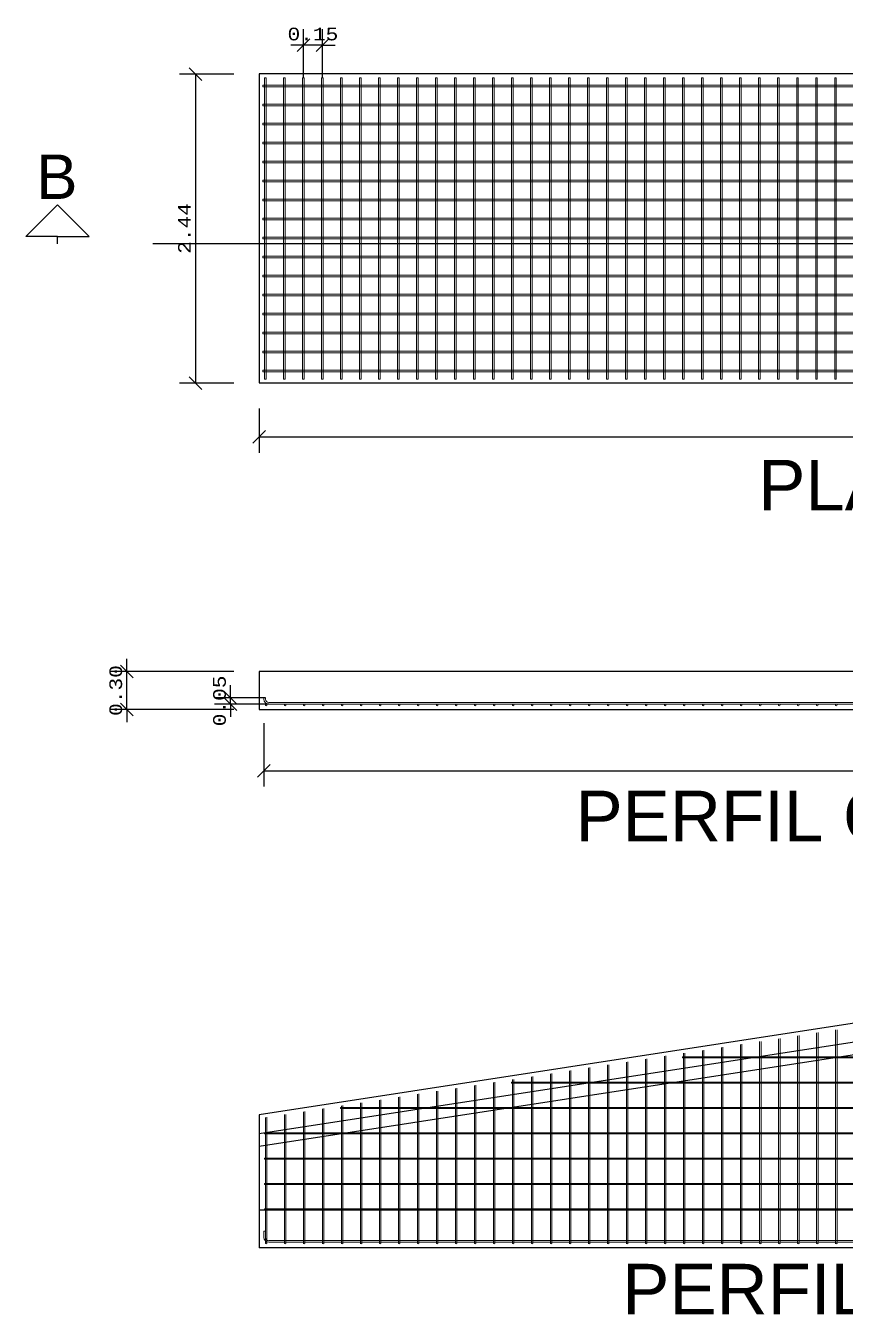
# Model space of a CAD drawing. Header units: millimetres. Extents: x 1263 to 2085, y 1308 to 1444.
# Drawn here: x 2024.57 to 2031.04, y 1368.72 to 1378.9 of the extents above; entities that cross this region are included whole.
import ezdxf

# ---------------------------------------------------------------- set-up
doc = ezdxf.new("R2010")
doc.units = ezdxf.units.MM
doc.linetypes.add('DASHDOT', pattern=[25.4, 12.7, -6.35, 0, -6.35])
for name, color, linetype, lineweight in [('Acero de refuerzo', 150, 'Continuous', 0), ('Acero de refuerzo estribos', 92, 'Continuous', 0), ('Cotas', 144, 'Continuous', 0)]:
    doc.layers.add(name, color=color, linetype=linetype, lineweight=lineweight)
doc.layers.add('ejes', color=140, linetype='DASHDOT')
doc.styles.add('corrier new', font='cour.ttf', dxfattribs={"height": 0.1})
doc.styles.get("Standard").update_dxf_attribs({"font": 'arial.ttf'})
doc.dimstyles.new('Ing_metros_anotativa', dxfattribs={"dimscale": 0, "dimtxt": 0.1, "dimasz": 0.1, "dimexe": 0.125, "dimexo": 0.2, "dimgap": 0.03, "dimtad": 1, "dimzin": 1, "dimdsep": 46, "dimtxsty": 'corrier new', "dimblk": 'OBLIQUE', "dimcen": 0, "dimadec": 0, "dimazin": 0, "dimtfac": 1, "dimtix": 1, "dimtmove": 0, "dimatfit": 3, "dimfxl": 1, "dimarcsym": 0})

# ---------------------------------------------------------------- blocks, each defined once
blk = doc.blocks.new('_Oblique')
at = {"color": 0, "linetype": 'ByBlock', "lineweight": -2}
blk.add_line((-0.5, -0.5), (0.5, 0.5), dxfattribs=at)
blk = doc.blocks.new('*D269')
at = {"layer": 'Cotas', "color": 0, "lineweight": -2, "transparency": 16777216}
for p, q in [((2026.415, 1375.879), (2026.415, 1375.528)), ((2036.415, 1375.879), (2036.415, 1375.528)), ((2026.415, 1375.653), (2036.415, 1375.653))]:
    blk.add_line(p, q, dxfattribs=at)
at = {"layer": 'Defpoints', "color": 0, "transparency": 16777216}
for p in [(2026.415, 1376.079), (2036.415, 1376.079), (2036.415, 1375.653)]:
    blk.add_point(p, dxfattribs=at)
at = {"layer": 'Cotas', "color": 0, "lineweight": -2, "transparency": 16777216, "xscale": 0.1, "yscale": 0.1, "zscale": 0.1, "rotation": 180}
blk.add_blockref('_Oblique', (2026.415, 1375.653), dxfattribs=at)
at = {"layer": 'Cotas', "color": 0, "lineweight": -2, "transparency": 16777216, "xscale": 0.1, "yscale": 0.1, "zscale": 0.1}
blk.add_blockref('_Oblique', (2036.415, 1375.653), dxfattribs=at)
at = {"layer": 'Cotas', "color": 0, "transparency": 16777216, "insert": (2031.415, 1375.74), "char_height": 0.1, "attachment_point": 5, "style": 'corrier new'}
blk.add_mtext('10.00', dxfattribs=at)
blk = doc.blocks.new('acero #4 mas largo')
at = {"layer": 'Acero de refuerzo'}
for p, q in [((31.29, -0.042), (31.29, 0.677)), ((31.29, 0.677), (31.303, 0.677)), ((31.303, 0.677), (31.303, -0.042)), ((21.378, -0.042), (21.378, 0.008)), ((21.378, 0.008), (21.391, 0.008)), ((21.391, -0.042), (21.391, 0.008))]:
    blk.add_line(p, q, dxfattribs=at)
at = {"layer": 'Acero de refuerzo', "transparency": 33554687}
for p, q in [((31.265, -0.067), (21.417, -0.067)), ((31.265, -0.08), (21.417, -0.08))]:
    blk.add_line(p, q, dxfattribs=at)
for centre, radius, start, end in [((21.417, -0.042), 0.0381, 180, 270), ((21.417, -0.042), 0.0254, 180, 270), ((31.265, -0.042), 0.0381, 270, 0), ((31.265, -0.042), 0.0254, 270, 360)]:
    blk.add_arc(centre, radius, start, end, dxfattribs=at)
blk = doc.blocks.new('*D267')
at = {"layer": 'Cotas', "color": 0, "lineweight": -2, "transparency": 16777216}
for p, q in [((2025.37, 1373.801), (2025.37, 1373.901)), ((2026.215, 1373.801), (2025.245, 1373.801)), ((2025.37, 1373.501), (2025.37, 1373.801)), ((2026.215, 1373.501), (2025.245, 1373.501)), ((2025.37, 1373.501), (2025.37, 1373.401))]:
    blk.add_line(p, q, dxfattribs=at)
at = {"layer": 'Defpoints', "color": 0, "transparency": 16777216}
for p in [(2025.37, 1373.801), (2026.415, 1373.801), (2026.415, 1373.501)]:
    blk.add_point(p, dxfattribs=at)
at = {"layer": 'Cotas', "color": 0, "lineweight": -2, "transparency": 16777216, "xscale": 0.1, "yscale": 0.1, "zscale": 0.1}
for p, rotation in [((2025.37, 1373.801), 270), ((2025.37, 1373.501), 90)]:
    blk.add_blockref('_Oblique', p, dxfattribs=dict(at, rotation=rotation))
at = {"layer": 'Cotas', "color": 0, "transparency": 16777216, "insert": (2025.284, 1373.651), "char_height": 0.1, "attachment_point": 5, "rotation": 90, "style": 'corrier new'}
blk.add_mtext('0.30', dxfattribs=at)
blk = doc.blocks.new('*D286')
at = {"layer": 'Cotas', "color": 0, "lineweight": -2, "transparency": 16777216}
for p, q in [((2036.377, 1373.432), (2036.377, 1372.893)), ((2026.453, 1373.394), (2026.453, 1372.893)), ((2026.453, 1373.018), (2036.377, 1373.018))]:
    blk.add_line(p, q, dxfattribs=at)
at = {"layer": 'Defpoints', "color": 0, "transparency": 16777216}
for p in [(2036.377, 1373.632), (2026.453, 1373.594), (2036.377, 1373.018)]:
    blk.add_point(p, dxfattribs=at)
at = {"layer": 'Cotas', "color": 0, "lineweight": -2, "transparency": 16777216, "xscale": 0.1, "yscale": 0.1, "zscale": 0.1, "rotation": 180}
blk.add_blockref('_Oblique', (2026.453, 1373.018), dxfattribs=at)
at = {"layer": 'Cotas', "color": 0, "lineweight": -2, "transparency": 16777216, "xscale": 0.1, "yscale": 0.1, "zscale": 0.1}
blk.add_blockref('_Oblique', (2036.377, 1373.018), dxfattribs=at)
at = {"layer": 'Cotas', "color": 0, "transparency": 16777216, "insert": (2031.415, 1373.104), "char_height": 0.1, "attachment_point": 5, "style": 'corrier new'}
blk.add_mtext('9.92', dxfattribs=at)
blk = doc.blocks.new('*D288')
at = {"layer": 'Cotas', "color": 0, "lineweight": -2, "transparency": 16777216}
for p, q in [((2026.215, 1378.519), (2025.787, 1378.519)), ((2025.912, 1378.519), (2025.912, 1376.079)), ((2026.215, 1376.079), (2025.787, 1376.079))]:
    blk.add_line(p, q, dxfattribs=at)
at = {"layer": 'Defpoints', "color": 0, "transparency": 16777216}
for p in [(2026.415, 1378.519), (2025.912, 1376.079), (2026.415, 1376.079)]:
    blk.add_point(p, dxfattribs=at)
at = {"layer": 'Cotas', "color": 0, "lineweight": -2, "transparency": 16777216, "xscale": 0.1, "yscale": 0.1, "zscale": 0.1}
for p, rotation in [((2025.912, 1378.519), 90), ((2025.912, 1376.079), 270)]:
    blk.add_blockref('_Oblique', p, dxfattribs=dict(at, rotation=rotation))
at = {"layer": 'Cotas', "color": 0, "transparency": 16777216, "insert": (2025.826, 1377.299), "char_height": 0.1, "attachment_point": 5, "rotation": 90, "style": 'corrier new'}
blk.add_mtext('2.44', dxfattribs=at)
blk = doc.blocks.new('*D293')
at = {"layer": 'Cotas', "color": 0, "lineweight": -2, "transparency": 16777216}
for p, q in [((2026.765, 1378.489), (2026.765, 1378.873)), ((2026.915, 1378.489), (2026.915, 1378.873)), ((2026.765, 1378.748), (2026.665, 1378.748)), ((2026.915, 1378.748), (2026.765, 1378.748)), ((2026.915, 1378.748), (2027.015, 1378.748))]:
    blk.add_line(p, q, dxfattribs=at)
at = {"layer": 'Defpoints', "color": 0, "transparency": 16777216}
for p in [(2026.765, 1378.748), (2026.765, 1378.489), (2026.915, 1378.489)]:
    blk.add_point(p, dxfattribs=at)
at = {"layer": 'Cotas', "color": 0, "lineweight": -2, "transparency": 16777216, "xscale": 0.1, "yscale": 0.1, "zscale": 0.1}
blk.add_blockref('_Oblique', (2026.765, 1378.748), dxfattribs=at)
at = {"layer": 'Cotas', "color": 0, "lineweight": -2, "transparency": 16777216, "xscale": 0.1, "yscale": 0.1, "zscale": 0.1, "rotation": 180}
blk.add_blockref('_Oblique', (2026.915, 1378.748), dxfattribs=at)
at = {"layer": 'Cotas', "color": 0, "transparency": 16777216, "insert": (2026.84, 1378.834), "char_height": 0.1, "attachment_point": 5, "style": 'corrier new'}
blk.add_mtext('0.15', dxfattribs=at)
blk = doc.blocks.new('*D294')
at = {"layer": 'Cotas', "color": 0, "lineweight": -2, "transparency": 16777216}
for p, q in [((2026.189, 1373.594), (2026.189, 1373.694)), ((2026.466, 1373.594), (2026.064, 1373.594)), ((2026.491, 1373.544), (2026.064, 1373.544)), ((2026.189, 1373.544), (2026.189, 1373.594)), ((2026.189, 1373.544), (2026.189, 1373.444))]:
    blk.add_line(p, q, dxfattribs=at)
at = {"layer": 'Defpoints', "color": 0, "transparency": 16777216}
for p in [(2026.189, 1373.594), (2026.466, 1373.594), (2026.491, 1373.544)]:
    blk.add_point(p, dxfattribs=at)
at = {"layer": 'Cotas', "color": 0, "lineweight": -2, "transparency": 16777216, "xscale": 0.1, "yscale": 0.1, "zscale": 0.1}
for p, rotation in [((2026.189, 1373.594), 270), ((2026.189, 1373.544), 90)]:
    blk.add_blockref('_Oblique', p, dxfattribs=dict(at, rotation=rotation))
at = {"layer": 'Cotas', "color": 0, "transparency": 16777216, "insert": (2026.103, 1373.569), "char_height": 0.1, "attachment_point": 5, "rotation": 90, "style": 'corrier new'}
blk.add_mtext('0.05', dxfattribs=at)

msp = doc.modelspace()

# ---------------------------------------------------------------- linework, layer by layer
for p, q in [((2036.41491, 1373.8014), (2026.41491, 1373.8014)), ((2026.41491, 1373.8014), (2026.41491, 1373.5014)), ((2026.41491, 1373.5014), (2036.41491, 1373.5014))]:
    msp.add_line(p, q)
at = {"transparency": 33554687}
for p, q in [((2036.17641, 1371.80187), (2026.41491, 1370.30187)), ((2036.17641, 1371.65187), (2026.41491, 1370.15187)), ((2036.17641, 1371.55187), (2026.41491, 1370.05187)), ((2026.41491, 1370.30187), (2026.41491, 1369.25187)), ((2026.41491, 1369.55187), (2036.41491, 1369.55187)), ((2036.41491, 1369.25187), (2026.41491, 1369.25187))]:
    msp.add_line(p, q, dxfattribs=at)
at = {"color": 251, "true_color": 0x636466, "transparency": 33554687}
for p, q in [((2026.41491, 1369.45187), (2026.41491, 1369.40187)), ((2036.41491, 1369.25187), (2026.41491, 1369.25187))]:
    msp.add_line(p, q, dxfattribs=at)
msp.add_lwpolyline([(2026.41491, 1376.07932), (2036.41491, 1376.07932), (2036.41491, 1378.51932), (2026.41491, 1378.51932)], close=True)
at = {"layer": 'Acero de refuerzo', "transparency": 33554687}
for p, q in [((2026.45281, 1373.5822), (2026.45281, 1373.5941)), ((2026.45281, 1373.5941), (2026.46551, 1373.5941)), ((2026.46551, 1373.5822), (2026.46551, 1373.5941)), ((2036.33891, 1373.5568), (2026.49091, 1373.5568)), ((2036.33891, 1373.5441), (2026.49091, 1373.5441)), ((2026.46431, 1369.55187), (2026.46431, 1369.28822)), ((2026.47701, 1369.28822), (2026.47701, 1369.55187)), ((2026.61431, 1369.55187), (2026.61431, 1369.29248)), ((2026.62701, 1369.29248), (2026.62701, 1369.55187)), ((2026.76432, 1369.55187), (2026.76432, 1369.28187)), ((2026.77701, 1369.29248), (2026.77701, 1369.55187)), ((2026.91431, 1369.55187), (2026.91431, 1369.28187)), ((2026.92701, 1369.28187), (2026.92701, 1369.55187)), ((2027.06431, 1369.55187), (2027.06431, 1369.28187)), ((2027.07701, 1369.28187), (2027.07701, 1369.55187)), ((2027.21431, 1369.55187), (2027.21431, 1369.28187)), ((2027.22701, 1369.28187), (2027.22701, 1369.55187)), ((2027.36431, 1369.55187), (2027.36431, 1369.28457)), ((2027.37701, 1369.28457), (2027.37701, 1369.55187)), ((2027.51431, 1369.55187), (2027.51431, 1369.28457)), ((2027.52701, 1369.28457), (2027.52701, 1369.55187)), ((2027.66431, 1369.55187), (2027.66431, 1369.28457)), ((2027.67701, 1369.28457), (2027.67701, 1369.55187)), ((2027.81431, 1369.55187), (2027.81431, 1369.28457)), ((2027.82701, 1369.28457), (2027.82701, 1369.55187)), ((2027.96431, 1369.55187), (2027.96431, 1369.28457)), ((2027.97701, 1369.28457), (2027.97701, 1369.55187)), ((2028.11431, 1369.55187), (2028.11431, 1369.29248)), ((2028.12701, 1369.29248), (2028.12701, 1369.55187)), ((2028.26431, 1369.55187), (2028.26431, 1369.29248)), ((2028.27701, 1369.29248), (2028.27701, 1369.55187)), ((2028.41431, 1369.55187), (2028.41431, 1369.29248)), ((2028.42701, 1369.29248), (2028.42701, 1369.55187)), ((2028.56431, 1369.55187), (2028.56431, 1369.29248)), ((2028.57701, 1369.29248), (2028.57701, 1369.55187)), ((2028.71431, 1369.55187), (2028.71431, 1369.29248)), ((2028.72701, 1369.29248), (2028.72701, 1369.55187)), ((2028.86432, 1369.55187), (2028.86432, 1369.28187)), ((2028.87701, 1369.29248), (2028.87701, 1369.55187)), ((2029.01431, 1369.55187), (2029.01431, 1369.28187)), ((2029.02701, 1369.28187), (2029.02701, 1369.55187)), ((2029.16431, 1369.55187), (2029.16431, 1369.28187)), ((2029.17701, 1369.28187), (2029.17701, 1369.55187)), ((2029.31431, 1369.55187), (2029.31431, 1369.28187)), ((2029.32701, 1369.28187), (2029.32701, 1369.55187)), ((2029.46431, 1369.55187), (2029.46431, 1369.28457)), ((2029.47701, 1369.28457), (2029.47701, 1369.55187)), ((2029.61431, 1369.55187), (2029.61431, 1369.28457)), ((2029.62701, 1369.28457), (2029.62701, 1369.55187)), ((2029.76431, 1369.55187), (2029.76431, 1369.28457)), ((2029.77701, 1369.28457), (2029.77701, 1369.55187)), ((2029.91431, 1369.55187), (2029.91431, 1369.28457)), ((2029.92701, 1369.28457), (2029.92701, 1369.55187)), ((2030.06431, 1369.55187), (2030.06431, 1369.28457)), ((2030.07701, 1369.28457), (2030.07701, 1369.55187)), ((2030.21431, 1369.55187), (2030.21431, 1369.29248)), ((2030.22701, 1369.29248), (2030.22701, 1369.55187)), ((2030.36431, 1369.55187), (2030.36431, 1369.29248)), ((2030.37701, 1369.29248), (2030.37701, 1369.55187)), ((2030.51431, 1369.55187), (2030.51431, 1369.29248)), ((2030.52701, 1369.29248), (2030.52701, 1369.55187)), ((2030.66431, 1369.55187), (2030.66431, 1369.29248)), ((2030.67701, 1369.29248), (2030.67701, 1369.55187)), ((2030.81431, 1369.55187), (2030.81431, 1369.29248)), ((2030.82701, 1369.29248), (2030.82701, 1369.55187)), ((2030.96432, 1369.55187), (2030.96432, 1369.28187)), ((2030.97701, 1369.29248), (2030.97701, 1369.55187))]:
    msp.add_line(p, q, dxfattribs=at)
at = {"layer": 'Acero de refuerzo', "transparency": 33554495}
for p, q in [((2030.36431, 1370.87875), (2030.36431, 1369.95977)), ((2030.37701, 1369.95977), (2030.37701, 1370.88071)), ((2030.51431, 1370.9018), (2030.51431, 1369.95977)), ((2030.52701, 1369.95977), (2030.52701, 1370.90376)), ((2030.66431, 1370.92485), (2030.66431, 1369.95977)), ((2030.67701, 1369.95977), (2030.67701, 1370.92681)), ((2030.81431, 1370.9479), (2030.81431, 1369.95977)), ((2030.82701, 1369.95977), (2030.82701, 1370.94985)), ((2030.96431, 1370.97095), (2030.96432, 1369.95977)), ((2030.97701, 1369.95977), (2030.97701, 1370.9729)), ((2029.76431, 1370.78656), (2029.76431, 1369.95977)), ((2029.77701, 1369.95977), (2029.77701, 1370.78851)), ((2029.91431, 1370.8096), (2029.91431, 1369.95977)), ((2029.92701, 1369.95977), (2029.92701, 1370.81156)), ((2030.06431, 1370.83265), (2030.06431, 1369.95977)), ((2030.07701, 1369.95977), (2030.07701, 1370.83461)), ((2030.21431, 1370.8557), (2030.21431, 1369.95977)), ((2030.22701, 1369.95977), (2030.22701, 1370.85766)), ((2029.02701, 1369.95977), (2029.02701, 1370.67326)), ((2029.16431, 1370.69436), (2029.16431, 1369.95977)), ((2029.17701, 1369.95977), (2029.17701, 1370.69631)), ((2029.31431, 1370.71741), (2029.31431, 1369.95977)), ((2029.32701, 1369.95977), (2029.32701, 1370.71936)), ((2029.46431, 1370.74046), (2029.46431, 1369.95977)), ((2029.47701, 1369.95977), (2029.47701, 1370.74241)), ((2029.61431, 1370.76351), (2029.61431, 1369.95977)), ((2029.62701, 1369.95977), (2029.62701, 1370.76546)), ((2028.41431, 1370.57911), (2028.41431, 1369.95977)), ((2028.42701, 1369.95977), (2028.42701, 1370.58106)), ((2028.56431, 1370.60216), (2028.56431, 1369.95977)), ((2028.57701, 1369.95977), (2028.57701, 1370.60411)), ((2028.71431, 1370.62521), (2028.71431, 1369.95977)), ((2028.72701, 1369.95977), (2028.72701, 1370.62716)), ((2028.86432, 1370.64826), (2028.86432, 1369.95977)), ((2028.87701, 1369.95977), (2028.87701, 1370.65021)), ((2029.01431, 1370.67131), (2029.01431, 1369.95977)), ((2027.81431, 1370.48691), (2027.81431, 1369.95977)), ((2027.82701, 1369.95977), (2027.82701, 1370.48886)), ((2027.96431, 1370.50996), (2027.96431, 1369.95977)), ((2027.97701, 1369.95977), (2027.97701, 1370.51191)), ((2028.11431, 1370.53301), (2028.11431, 1369.95977)), ((2028.12701, 1369.95977), (2028.12701, 1370.53496)), ((2028.26431, 1370.55606), (2028.26431, 1369.95977)), ((2028.27701, 1369.95977), (2028.27701, 1370.55801)), ((2027.06431, 1370.37166), (2027.06431, 1369.95977)), ((2027.07701, 1369.95977), (2027.07701, 1370.37361)), ((2027.21431, 1370.39471), (2027.21431, 1369.95977)), ((2027.22701, 1369.95977), (2027.22701, 1370.39666)), ((2027.36431, 1370.41776), (2027.36431, 1369.95977)), ((2027.37701, 1369.95977), (2027.37701, 1370.41971)), ((2027.51431, 1370.44081), (2027.51431, 1369.95977)), ((2027.52701, 1369.95977), (2027.52701, 1370.44276)), ((2027.66431, 1370.46386), (2027.66431, 1369.95977)), ((2027.67701, 1369.95977), (2027.67701, 1370.46581)), ((2026.46431, 1370.27946), (2026.46431, 1369.95977)), ((2026.47701, 1369.95977), (2026.47701, 1370.28141)), ((2026.61431, 1370.30251), (2026.61431, 1369.95977)), ((2026.62701, 1369.95977), (2026.62701, 1370.30446)), ((2026.76431, 1370.32556), (2026.76431, 1369.95977)), ((2026.77701, 1369.95977), (2026.77701, 1370.32751)), ((2026.91431, 1370.34861), (2026.91431, 1369.95977)), ((2026.92701, 1369.95977), (2026.92701, 1370.35056)), ((2026.46431, 1369.95977), (2026.46431, 1369.55977)), ((2026.47701, 1369.55977), (2026.47701, 1369.95977)), ((2026.61431, 1369.95977), (2026.61431, 1369.55977)), ((2026.62701, 1369.55977), (2026.62701, 1369.95977)), ((2026.76432, 1369.95977), (2026.76432, 1369.55977)), ((2026.77701, 1369.55977), (2026.77701, 1369.95977)), ((2026.91431, 1369.95977), (2026.91431, 1369.55977)), ((2026.92701, 1369.55977), (2026.92701, 1369.95977)), ((2027.06431, 1369.95977), (2027.06431, 1369.55977)), ((2027.07701, 1369.55977), (2027.07701, 1369.95977)), ((2027.21431, 1369.95977), (2027.21431, 1369.55977)), ((2027.22701, 1369.55977), (2027.22701, 1369.95977)), ((2027.36431, 1369.95977), (2027.36431, 1369.55977)), ((2027.37701, 1369.55977), (2027.37701, 1369.95977)), ((2027.51431, 1369.95977), (2027.51431, 1369.55977)), ((2027.52701, 1369.55977), (2027.52701, 1369.95977)), ((2027.66431, 1369.95977), (2027.66431, 1369.55977)), ((2027.67701, 1369.55977), (2027.67701, 1369.95977)), ((2027.81431, 1369.95977), (2027.81431, 1369.55977)), ((2027.82701, 1369.55977), (2027.82701, 1369.95977)), ((2027.96431, 1369.95977), (2027.96431, 1369.55977)), ((2027.97701, 1369.55977), (2027.97701, 1369.95977)), ((2028.11431, 1369.95977), (2028.11431, 1369.55977)), ((2028.12701, 1369.55977), (2028.12701, 1369.95977)), ((2028.26431, 1369.95977), (2028.26431, 1369.55977)), ((2028.27701, 1369.55977), (2028.27701, 1369.95977)), ((2028.41431, 1369.95977), (2028.41431, 1369.55977)), ((2028.42701, 1369.55977), (2028.42701, 1369.95977)), ((2028.56431, 1369.95977), (2028.56431, 1369.55977)), ((2028.57701, 1369.55977), (2028.57701, 1369.95977)), ((2028.71431, 1369.95977), (2028.71431, 1369.55977)), ((2028.72701, 1369.55977), (2028.72701, 1369.95977)), ((2028.86432, 1369.95977), (2028.86432, 1369.55977)), ((2028.87701, 1369.55977), (2028.87701, 1369.95977)), ((2029.01431, 1369.95977), (2029.01431, 1369.55977)), ((2029.02701, 1369.55977), (2029.02701, 1369.95977)), ((2029.16431, 1369.95977), (2029.16431, 1369.55977)), ((2029.17701, 1369.55977), (2029.17701, 1369.95977)), ((2029.31431, 1369.95977), (2029.31431, 1369.55977)), ((2029.32701, 1369.55977), (2029.32701, 1369.95977)), ((2029.46431, 1369.95977), (2029.46431, 1369.55977)), ((2029.47701, 1369.55977), (2029.47701, 1369.95977)), ((2029.61431, 1369.95977), (2029.61431, 1369.55977)), ((2029.62701, 1369.55977), (2029.62701, 1369.95977)), ((2029.76431, 1369.95977), (2029.76431, 1369.55977)), ((2029.77701, 1369.55977), (2029.77701, 1369.95977)), ((2029.91431, 1369.95977), (2029.91431, 1369.55977)), ((2029.92701, 1369.55977), (2029.92701, 1369.95977)), ((2030.06431, 1369.95977), (2030.06431, 1369.55977)), ((2030.07701, 1369.55977), (2030.07701, 1369.95977)), ((2030.21431, 1369.95977), (2030.21431, 1369.55977)), ((2030.22701, 1369.55977), (2030.22701, 1369.95977)), ((2030.36431, 1369.95977), (2030.36431, 1369.55977)), ((2030.37701, 1369.55977), (2030.37701, 1369.95977)), ((2030.51431, 1369.95977), (2030.51431, 1369.55977)), ((2030.52701, 1369.55977), (2030.52701, 1369.95977)), ((2030.66431, 1369.95977), (2030.66431, 1369.55977)), ((2030.67701, 1369.55977), (2030.67701, 1369.95977)), ((2030.81431, 1369.95977), (2030.81431, 1369.55977)), ((2030.82701, 1369.55977), (2030.82701, 1369.95977)), ((2030.96432, 1369.95977), (2030.96432, 1369.55977)), ((2030.97701, 1369.55977), (2030.97701, 1369.95977))]:
    msp.add_line(p, q, dxfattribs=at)
at = {"layer": 'Acero de refuerzo'}
for points in [[(2026.44491, 1378.43067), (2026.44491, 1378.41797), (2036.38491, 1378.41797), (2036.38491, 1378.43067)], [(2026.47126, 1378.48932), (2026.47126, 1376.10932), (2026.45856, 1376.10932), (2026.45856, 1378.48932)], [(2026.62126, 1378.48932), (2026.62126, 1376.10932), (2026.60856, 1376.10932), (2026.60856, 1378.48932)], [(2026.77126, 1378.48932), (2026.77126, 1376.10932), (2026.75856, 1376.10932), (2026.75856, 1378.48932)], [(2026.92126, 1378.48932), (2026.92126, 1376.10932), (2026.90856, 1376.10932), (2026.90856, 1378.48932)], [(2027.07126, 1378.48932), (2027.07126, 1376.10932), (2027.05856, 1376.10932), (2027.05856, 1378.48932)], [(2027.22126, 1378.48932), (2027.22126, 1376.10932), (2027.20856, 1376.10932), (2027.20856, 1378.48932)], [(2027.37126, 1378.48932), (2027.37126, 1376.10932), (2027.35856, 1376.10932), (2027.35856, 1378.48932)], [(2027.52126, 1378.48932), (2027.52126, 1376.10932), (2027.50856, 1376.10932), (2027.50856, 1378.48932)], [(2027.67126, 1378.48932), (2027.67126, 1376.10932), (2027.65856, 1376.10932), (2027.65856, 1378.48932)], [(2027.82126, 1378.48932), (2027.82126, 1376.10932), (2027.80856, 1376.10932), (2027.80856, 1378.48932)], [(2027.97126, 1378.48932), (2027.97126, 1376.10932), (2027.95856, 1376.10932), (2027.95856, 1378.48932)], [(2028.12126, 1378.48932), (2028.12126, 1376.10932), (2028.10856, 1376.10932), (2028.10856, 1378.48932)], [(2028.27126, 1378.48932), (2028.27126, 1376.10932), (2028.25856, 1376.10932), (2028.25856, 1378.48932)], [(2028.42126, 1378.48932), (2028.42126, 1376.10932), (2028.40856, 1376.10932), (2028.40856, 1378.48932)], [(2028.57126, 1378.48932), (2028.57126, 1376.10932), (2028.55856, 1376.10932), (2028.55856, 1378.48932)], [(2028.72126, 1378.48932), (2028.72126, 1376.10932), (2028.70856, 1376.10932), (2028.70856, 1378.48932)], [(2028.87126, 1378.48932), (2028.87126, 1376.10932), (2028.85856, 1376.10932), (2028.85856, 1378.48932)], [(2029.02126, 1378.48932), (2029.02126, 1376.10932), (2029.00856, 1376.10932), (2029.00856, 1378.48932)], [(2029.17126, 1378.48932), (2029.17126, 1376.10932), (2029.15856, 1376.10932), (2029.15856, 1378.48932)], [(2029.32126, 1378.48932), (2029.32126, 1376.10932), (2029.30856, 1376.10932), (2029.30856, 1378.48932)], [(2029.47126, 1378.48932), (2029.47126, 1376.10932), (2029.45856, 1376.10932), (2029.45856, 1378.48932)], [(2029.62126, 1378.48932), (2029.62126, 1376.10932), (2029.60856, 1376.10932), (2029.60856, 1378.48932)], [(2029.77126, 1378.48932), (2029.77126, 1376.10932), (2029.75856, 1376.10932), (2029.75856, 1378.48932)], [(2029.92126, 1378.48932), (2029.92126, 1376.10932), (2029.90856, 1376.10932), (2029.90856, 1378.48932)], [(2030.07126, 1378.48932), (2030.07126, 1376.10932), (2030.05856, 1376.10932), (2030.05856, 1378.48932)], [(2030.22126, 1378.48932), (2030.22126, 1376.10932), (2030.20856, 1376.10932), (2030.20856, 1378.48932)], [(2030.37126, 1378.48932), (2030.37126, 1376.10932), (2030.35856, 1376.10932), (2030.35856, 1378.48932)], [(2030.52126, 1378.48932), (2030.52126, 1376.10932), (2030.50856, 1376.10932), (2030.50856, 1378.48932)], [(2030.67126, 1378.48932), (2030.67126, 1376.10932), (2030.65856, 1376.10932), (2030.65856, 1378.48932)], [(2030.82126, 1378.48932), (2030.82126, 1376.10932), (2030.80856, 1376.10932), (2030.80856, 1378.48932)], [(2030.97126, 1378.48932), (2030.97126, 1376.10932), (2030.95856, 1376.10932), (2030.95856, 1378.48932)], [(2026.44491, 1378.28067), (2026.44491, 1378.26797), (2036.38491, 1378.26797), (2036.38491, 1378.28067)], [(2026.44491, 1378.13067), (2026.44491, 1378.11797), (2036.38491, 1378.11797), (2036.38491, 1378.13067)], [(2026.44491, 1377.98067), (2026.44491, 1377.96797), (2036.38491, 1377.96797), (2036.38491, 1377.98067)], [(2026.44491, 1377.83067), (2026.44491, 1377.81797), (2036.38491, 1377.81797), (2036.38491, 1377.83067)], [(2026.44491, 1377.68067), (2026.44491, 1377.66797), (2036.38491, 1377.66797), (2036.38491, 1377.68067)], [(2026.44491, 1377.53067), (2026.44491, 1377.51797), (2036.38491, 1377.51797), (2036.38491, 1377.53067)], [(2026.44491, 1377.38067), (2026.44491, 1377.36797), (2036.38491, 1377.36797), (2036.38491, 1377.38067)], [(2026.44491, 1377.23067), (2026.44491, 1377.21797), (2036.38491, 1377.21797), (2036.38491, 1377.23067)], [(2026.44491, 1377.08067), (2026.44491, 1377.06797), (2036.38491, 1377.06797), (2036.38491, 1377.08067)], [(2026.44491, 1376.93067), (2026.44491, 1376.91797), (2036.38491, 1376.91797), (2036.38491, 1376.93067)], [(2026.44491, 1376.78067), (2026.44491, 1376.76797), (2036.38491, 1376.76797), (2036.38491, 1376.78067)], [(2026.44491, 1376.63067), (2026.44491, 1376.61797), (2036.38491, 1376.61797), (2036.38491, 1376.63067)], [(2026.44491, 1376.48067), (2026.44491, 1376.46797), (2036.38491, 1376.46797), (2036.38491, 1376.48067)], [(2026.44491, 1376.33067), (2026.44491, 1376.31797), (2036.38491, 1376.31797), (2036.38491, 1376.33067)], [(2026.44491, 1376.18067), (2026.44491, 1376.16797), (2036.38491, 1376.16797), (2036.38491, 1376.18067)]]:
    msp.add_lwpolyline(points, close=True, dxfattribs=at)
for centre in [(2026.47066, 1373.53775), (2026.62066, 1373.53775), (2026.77066, 1373.53775), (2026.92066, 1373.53775), (2027.07066, 1373.53775), (2027.22066, 1373.53775), (2027.37066, 1373.53775), (2027.52066, 1373.53775), (2027.67066, 1373.53775), (2027.82066, 1373.53775), (2027.97066, 1373.53775), (2028.12066, 1373.53775), (2028.27066, 1373.53775), (2028.42066, 1373.53775), (2028.57066, 1373.53775), (2028.72066, 1373.53775), (2028.87066, 1373.53775), (2029.02066, 1373.53775), (2029.17066, 1373.53775), (2029.32066, 1373.53775), (2029.47066, 1373.53775), (2029.62066, 1373.53775), (2029.77066, 1373.53775), (2029.92066, 1373.53775), (2030.07066, 1373.53775), (2030.22066, 1373.53775), (2030.37066, 1373.53775), (2030.52066, 1373.53775), (2030.67066, 1373.53775), (2030.82066, 1373.53775), (2030.97066, 1373.53775), (2026.47066, 1369.28822), (2026.62066, 1369.28822), (2026.77066, 1369.28822), (2026.92066, 1369.28822), (2027.07066, 1369.28822), (2027.22066, 1369.28822), (2027.37066, 1369.28822), (2027.52066, 1369.28822), (2027.67066, 1369.28822), (2027.82066, 1369.28822), (2027.97066, 1369.28822), (2028.12066, 1369.28822), (2028.27066, 1369.28822), (2028.42066, 1369.28822), (2028.57066, 1369.28822), (2028.72066, 1369.28822), (2028.87066, 1369.28822), (2029.02066, 1369.28822), (2029.17066, 1369.28822), (2029.32066, 1369.28822), (2029.47066, 1369.28822), (2029.62066, 1369.28822), (2029.77066, 1369.28822), (2029.92066, 1369.28822), (2030.07066, 1369.28822), (2030.22066, 1369.28822), (2030.37066, 1369.28822), (2030.52066, 1369.28822), (2030.67066, 1369.28822), (2030.82066, 1369.28822), (2030.97066, 1369.28822)]:
    msp.add_circle(centre, 0.00635, dxfattribs=at)
at = {"layer": 'Acero de refuerzo', "transparency": 33554687}
for radius, start in [(0.0381, 180), (0.0254, 180.000006)]:
    msp.add_arc((2026.49091, 1373.5822), radius, start, 270, dxfattribs=at)
at = {"layer": 'Acero de refuerzo estribos', "transparency": 33554495}
for p, q in [((2036.08096, 1370.75977), (2029.76036, 1370.75977)), ((2036.08096, 1370.75187), (2029.76036, 1370.75187)), ((2036.08096, 1370.55977), (2028.41036, 1370.55977)), ((2036.08096, 1370.55187), (2028.41036, 1370.55187)), ((2036.08096, 1370.35977), (2027.06036, 1370.35977)), ((2036.08096, 1370.35187), (2027.06036, 1370.35187)), ((2036.08096, 1370.15977), (2026.46036, 1370.15977)), ((2036.08096, 1370.15187), (2026.46036, 1370.15187)), ((2036.08096, 1369.95977), (2026.46036, 1369.95977)), ((2036.08096, 1369.95187), (2026.46036, 1369.95187)), ((2036.08096, 1369.75977), (2026.46036, 1369.75977)), ((2036.08096, 1369.75187), (2026.46036, 1369.75187)), ((2036.08096, 1369.55977), (2026.46036, 1369.55977)), ((2036.08096, 1369.55187), (2026.46036, 1369.55187))]:
    msp.add_line(p, q, dxfattribs=at)
for centre in [(2029.76036, 1370.75582), (2028.41036, 1370.55582), (2027.06036, 1370.35582), (2026.46036, 1370.15582), (2026.46036, 1369.95582), (2026.46036, 1369.75582), (2026.46036, 1369.55582)]:
    msp.add_arc(centre, 0.00395, 90, 270, dxfattribs=at)
at = {"layer": 'ejes', "transparency": 33554687}
for p, q in [((2024.57343, 1377.2372), (2024.82343, 1377.4872)), ((2025.07343, 1377.2372), (2024.82343, 1377.4872)), ((2024.82343, 1377.2372), (2024.57343, 1377.2372)), ((2024.82343, 1377.17888), (2024.82343, 1377.2372)), ((2024.82343, 1377.2372), (2025.07343, 1377.2372)), ((2038.27649, 1377.17888), (2024.82343, 1377.17888))]:
    msp.add_line(p, q, dxfattribs=at)

# ---------------------------------------------------------------- block references
msp.add_blockref('acero #4 mas largo', (2005.07434, 1369.37463))

# ---------------------------------------------------------------- texts
at = {"transparency": 33554687, "char_height": 0.4, "attachment_point": 1}
for s, insert in [('PLANTA', (2030.35457, 1375.47253)), ("PERFIL CORTE B-B'", (2028.91242, 1372.86005)), ("PERFIL CORTE A-A'", (2029.28113, 1369.12435))]:
    msp.add_mtext_dynamic_manual_height_columns(s, width=8.1548116, gutter_width=1, heights=[0], dxfattribs=dict(at, insert=insert))
at = {"layer": 'ejes', "transparency": 33554687, "insert": (2024.6548, 1377.88335), "char_height": 0.35092, "attachment_point": 1}
msp.add_mtext_dynamic_manual_height_columns('B', width=0.539358, gutter_width=1.75461, heights=[0], dxfattribs=at)

# ---------------------------------------------------------------- dimensions: what is measured, and where the dimension line sits
at = {"layer": 'Cotas', "transparency": 33554687}
for base, p1, p2, angle, picture, middle in [((2026.76491, 1378.74789), (2026.91491, 1378.48932), (2026.76491, 1378.48932), 180, '*D293', (2026.83991, 1378.83408)), ((2026.18905, 1373.5941), (2026.49091, 1373.5441), (2026.46551, 1373.5941), 90, '*D294', (2026.10285, 1373.5691))]:
    dim = msp.add_linear_dim(base=base, p1=p1, p2=p2, angle=angle, dimstyle='Ing_metros_anotativa', override={"dimexo": 0, "dimfxl": 5}, dxfattribs=at)
    dim.commit()
    dim.dimension.update_dxf_attribs({"geometry": picture, "text_midpoint": middle})
dim = msp.add_linear_dim(base=(2025.91183, 1376.07932), p1=(2026.41491, 1378.51932), p2=(2026.41491, 1376.07932), angle=90, dimstyle='Ing_metros_anotativa', dxfattribs=at)
dim.commit()
dim.dimension.update_dxf_attribs({"geometry": '*D288', "text_midpoint": (2025.82564, 1377.29932)})
at = {"layer": 'Cotas'}
dim = msp.add_linear_dim(base=(2036.41491, 1375.65335), p1=(2026.41491, 1376.07932), p2=(2036.41491, 1376.07932), dimstyle='Ing_metros_anotativa', dxfattribs=at)
dim.commit()
dim.dimension.update_dxf_attribs({"geometry": '*D269', "text_midpoint": (2031.41491, 1375.73955)})
dim = msp.add_linear_dim(base=(2025.37013, 1373.8014), p1=(2026.41491, 1373.5014), p2=(2026.41491, 1373.8014), angle=90, dimstyle='Ing_metros_anotativa', dxfattribs=at)
dim.commit()
dim.dimension.update_dxf_attribs({"geometry": '*D267', "text_midpoint": (2025.28393, 1373.6514)})
at = {"layer": 'Cotas', "transparency": 33554687}
dim = msp.add_linear_dim(base=(2036.37701, 1373.01781), p1=(2026.45281, 1373.5941), p2=(2036.37701, 1373.6322), dimstyle='Ing_metros_anotativa', dxfattribs=at)
dim.commit()
dim.dimension.update_dxf_attribs({"geometry": '*D286', "text_midpoint": (2031.41491, 1373.104)})

doc.saveas('drawing.dxf')
